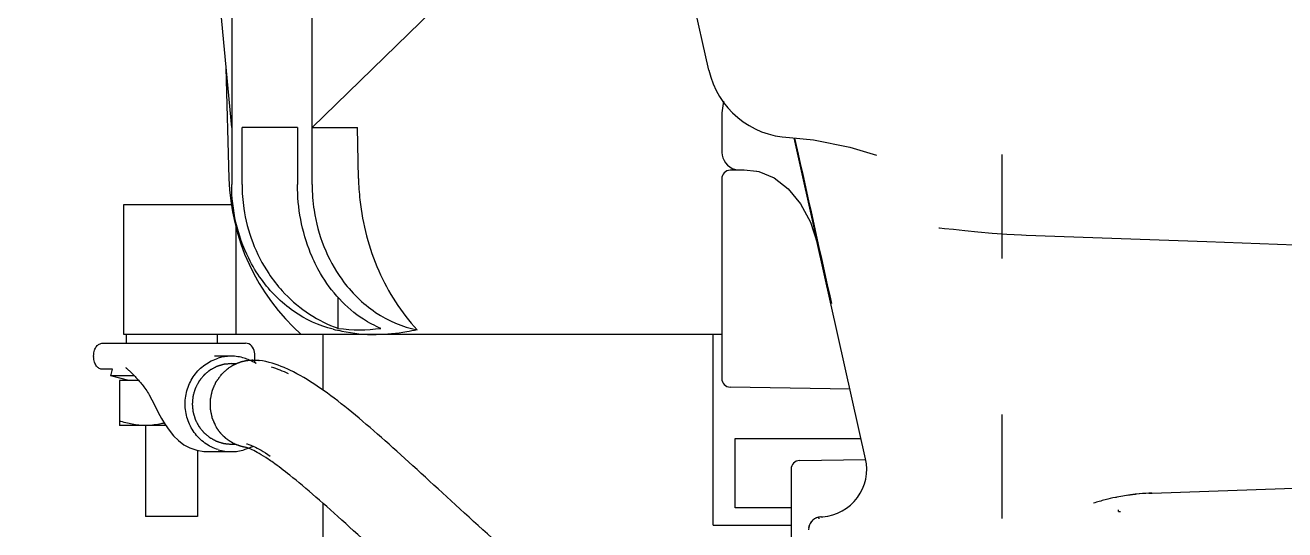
# Model space of a CAD drawing. Header units: metres. Extents: x 27859 to 32645, y 1492 to 8791.
# Drawn here: x 29689.9 to 29835.3, y 5806 to 5864.3 of the extents above; entities that cross this region are included whole.
import ezdxf

# ---------------------------------------------------------------- set-up
doc = ezdxf.new("R2010")
doc.units = ezdxf.units.M
doc.linetypes.add('ACAD_ISO03W100', pattern=[30, 12, -18])
doc.linetypes.add('CENTER', pattern=[2, 1.25, -0.25, 0.25, -0.25])
doc.layers.add('E-EQPT', color=190, linetype='Continuous')
doc.layers.add('E-HAT', color=253, linetype='CENTER', lineweight=15)

# ---------------------------------------------------------------- blocks, each defined once
blk = doc.blocks.new('EDG')
at = {"color": 0, "linetype": 'Continuous'}
for p, q in [((1091.99, 1694.31, 1), (1091.99, 1710.34, 1)), ((1146.01, 1698.24, 1), (1146.01, 1708.77, 1)), ((1100.98, 1700.77, 1), (1091.99, 1700.77, 1)), ((1100.98, 1700.77, 1), (1100.98, 1678.77, 1)), ((1054.22, 1699.2, 1), (1053.98, 1699.2, 1)), ((1054.22, 1699.2, 1), (1054.22, 1699.01, 1)), ((1088.54, 1699.8, 1), (1088.34, 1699.79, 1)), ((1088.54, 1699.8, 1), (1088.55, 1699.8, 1)), ((1088.55, 1699.8, 1), (1088.54, 1699.8, 1)), ((1160.5, 1699.77, 1), (1166.5, 1699.77, 1)), ((1160.5, 1692.13, 1), (1160.5, 1699.77, 1)), ((1166.5, 1689.27, 1), (1166.5, 1699.77, 1)), ((1091.99, 1698.77, 1), (1098.44, 1698.77, 1)), ((1098.44, 1698.77, 1), (1098.44, 1690.77, 1)), ((1050.33, 1697.07, 1), (1002.86, 1695.4, 1)), ((1050.7, 1697.08, 1), (1050.33, 1697.07, 1)), ((1050.36, 1697.07, 1), (1050.73, 1697.08, 1)), ((1050.7, 1697.08, 1), (1050.73, 1697.08, 1)), ((1091.01, 1693.31, 1), (1083.39, 1693.17, 1)), ((1083.39, 1693.1, 1), (1088.99, 1668.17, 1)), ((1159.3, 1692.27, 1), (1156.59, 1692.27, 1)), ((1159.74, 1692.26, 1), (1159.3, 1692.27, 1)), ((1160.58, 1692.11, 1), (1159.74, 1692.26, 1)), ((1161.36, 1691.85, 1), (1160.58, 1692.11, 1)), ((1162.06, 1691.48, 1), (1161.36, 1691.85, 1)), ((1098.44, 1690.77, 1), (1083.92, 1690.77, 1)), ((1162.69, 1691.01, 1), (1162.06, 1691.48, 1)), ((1163.27, 1690.45, 1), (1162.69, 1691.01, 1)), ((1163.77, 1689.82, 1), (1163.27, 1690.45, 1)), ((1164.22, 1689.16, 1), (1163.77, 1689.82, 1)), ((1164.14, 1689.27, 1), (1169.5, 1689.27, 1)), ((1164.63, 1688.46, 1), (1164.22, 1689.16, 1)), ((1169.5, 1684.07, 1), (1169.5, 1689.27, 1)), ((1165.01, 1687.75, 1), (1164.63, 1688.46, 1)), ((1165.38, 1687.04, 1), (1165.01, 1687.75, 1)), ((1165.75, 1686.32, 1), (1165.38, 1687.04, 1)), ((1166.08, 1685.71, 1), (1165.75, 1686.32, 1)), ((1085.19, 1685.08, 1), (1099.01, 1684.84, 1)), ((1146.01, 1678.77, 1), (1146.01, 1685.18, 1)), ((1166.14, 1685.59, 1), (1166.08, 1685.71, 1)), ((1166.08, 1685.71, 1), (1166.08, 1685.71, 1)), ((1166.25, 1685.42, 1), (1166.14, 1685.59, 1)), ((1166.35, 1685.26, 1), (1166.25, 1685.42, 1)), ((1166.46, 1685.1, 1), (1166.35, 1685.26, 1)), ((1166.57, 1684.95, 1), (1166.46, 1685.1, 1)), ((1166.67, 1684.8, 1), (1166.57, 1684.95, 1)), ((1166.77, 1684.67, 1), (1166.67, 1684.8, 1)), ((1166.86, 1684.55, 1), (1166.77, 1684.67, 1)), ((1166.95, 1684.44, 1), (1166.86, 1684.55, 1)), ((1099.99, 1660.81, 1), (1099.99, 1683.84, 1)), ((1167.04, 1684.34, 1), (1166.95, 1684.44, 1)), ((1167.12, 1684.23, 1), (1167.04, 1684.34, 1)), ((1167.21, 1684.14, 1), (1167.12, 1684.23, 1)), ((1167.29, 1684.04, 1), (1167.21, 1684.14, 1)), ((1167.26, 1684.07, 1), (1169.5, 1684.07, 1)), ((1167.37, 1683.95, 1), (1167.29, 1684.04, 1)), ((1167.44, 1683.87, 1), (1167.37, 1683.95, 1)), ((1167.52, 1683.79, 1), (1167.44, 1683.87, 1)), ((1167.59, 1683.71, 1), (1167.52, 1683.79, 1)), ((1167.66, 1683.63, 1), (1167.59, 1683.71, 1)), ((1167.73, 1683.56, 1), (1167.66, 1683.63, 1)), ((1167.8, 1683.48, 1), (1167.73, 1683.56, 1)), ((1167.77, 1683.52, 1), (1170.5, 1683.52, 1)), ((1167.86, 1683.42, 1), (1167.8, 1683.48, 1)), ((1167.93, 1683.35, 1), (1167.86, 1683.42, 1)), ((1167.99, 1683.29, 1), (1167.93, 1683.35, 1)), ((1168.05, 1683.23, 1), (1167.99, 1683.29, 1)), ((1168.11, 1683.17, 1), (1168.05, 1683.23, 1)), ((1168.17, 1683.11, 1), (1168.11, 1683.17, 1)), ((1168.23, 1683.06, 1), (1168.17, 1683.11, 1)), ((1168.42, 1684.07, 1), (1170.5, 1683.52, 1)), ((1170.5, 1683.52, 1), (1170.3, 1682.77, 1)), ((1153.72, 1682.14, 1), (1153.71, 1682.14, 1)), ((1153.87, 1681.79, 1), (1153.86, 1681.64, 1)), ((1153.86, 1681.64, 1), (1153.86, 1681.5, 1)), ((1153.88, 1681.92, 1), (1153.87, 1681.79, 1)), ((1153.88, 1682.05, 1), (1153.88, 1681.92, 1)), ((1168.28, 1683, 1), (1168.23, 1683.06, 1)), ((1168.33, 1682.96, 1), (1168.28, 1683, 1)), ((1168.38, 1682.91, 1), (1168.33, 1682.96, 1)), ((1168.43, 1682.87, 1), (1168.38, 1682.91, 1)), ((1168.48, 1682.83, 1), (1168.43, 1682.87, 1)), ((1168.52, 1682.79, 1), (1168.48, 1682.83, 1)), ((1168.56, 1682.75, 1), (1168.52, 1682.79, 1)), ((1168.6, 1682.72, 1), (1168.56, 1682.75, 1)), ((1168.64, 1682.69, 1), (1168.6, 1682.72, 1)), ((1168.67, 1682.66, 1), (1168.64, 1682.69, 1)), ((1168.7, 1682.64, 1), (1168.67, 1682.66, 1)), ((1168.73, 1682.62, 1), (1168.7, 1682.64, 1)), ((1168.75, 1682.6, 1), (1168.73, 1682.62, 1)), ((1168.77, 1682.59, 1), (1168.75, 1682.6, 1)), ((1168.77, 1682.58, 1), (1168.77, 1682.59, 1)), ((1170.3, 1682.77, 1), (1171.44, 1682.77, 1)), ((1153.86, 1681.5, 1), (1153.86, 1681.35, 1)), ((1153.86, 1681.35, 1), (1153.87, 1681.18, 1)), ((1153.87, 1681.18, 1), (1153.88, 1681.01, 1)), ((1153.88, 1681.01, 1), (1153.91, 1680.82, 1)), ((1153.91, 1680.82, 1), (1153.95, 1680.62, 1)), ((1153.95, 1680.62, 1), (1154.02, 1680.43, 1)), ((1154.02, 1680.43, 1), (1154.12, 1680.24, 1)), ((1154.12, 1680.24, 1), (1154.24, 1680.08, 1)), ((1156.59, 1681.27, 1), (1158.53, 1681.27, 1)), ((1172.47, 1681.22, 1), (1172.47, 1681.32, 1)), ((1099.99, 1678.77, 1), (1169, 1678.77, 1)), ((1154.24, 1680.08, 1), (1154.38, 1679.95, 1)), ((1154.38, 1679.95, 1), (1154.56, 1679.85, 1)), ((1154.56, 1679.85, 1), (1154.76, 1679.79, 1)), ((1154.76, 1679.79, 1), (1154.93, 1679.77, 1)), ((1171.44, 1679.77, 1), (1154.93, 1679.77, 1)), ((1156.05, 1666.15, 1), (1156.05, 1678.77, 1)), ((1158.23, 1678.77, 1), (1158.23, 1679.77, 1)), ((1168.73, 1678.77, 1), (1168.73, 1679.77, 1)), ((1169, 1678.77, 1), (1169, 1663.77, 1)), ((1144.27, 1678.06, 1), (1144.27, 1674.49, 1)), ((1044.01, 1668.05, 1), (1022.27, 1668.84, 1)), ((1064.87, 1667.31, 1), (1044.01, 1668.05, 1)), ((1065.41, 1667.28, 1), (1064.87, 1667.31, 1)), ((1067.11, 1667.2, 1), (1065.41, 1667.28, 1)), ((1068.8, 1667.08, 1), (1067.11, 1667.2, 1)), ((1091.67, 1656.09, 1), (1088.94, 1668.34, 1)), ((1089.75, 1665.82, 1), (1088.95, 1668.3, 1)), ((1070.43, 1666.93, 1), (1068.8, 1667.08, 1)), ((1071.95, 1666.78, 1), (1070.43, 1666.93, 1)), ((1073.26, 1666.63, 1), (1071.95, 1666.78, 1)), ((1074.28, 1666.52, 1), (1073.26, 1666.63, 1)), ((1074.88, 1666.47, 1), (1074.28, 1666.52, 1)), ((1074.92, 1666.46, 1), (1074.88, 1666.47, 1)), ((1074.93, 1666.46, 1), (1074.89, 1666.46, 1)), ((1074.93, 1666.46, 1), (1074.92, 1666.46, 1)), ((1090.89, 1663.7, 1), (1089.75, 1665.82, 1)), ((1092.31, 1661.96, 1), (1090.89, 1663.7, 1)), ((1169, 1663.77, 1), (1156.53, 1663.77, 1)), ((1093.95, 1660.68, 1), (1092.31, 1661.96, 1)), ((1147.26, 1661.47, 1), (1147.26, 1634.37, 1)), ((1148.95, 1654.87, 1), (1148.95, 1661.48, 1)), ((1155.34, 1661.48, 1), (1155.34, 1654.87, 1)), ((1156.54, 1634.37, 1), (1156.54, 1661.47, 1)), ((1095.73, 1659.96, 1), (1093.95, 1660.68, 1)), ((1095.96, 1659.92, 1), (1095.73, 1659.96, 1)), ((1097.41, 1659.78, 1), (1095.97, 1659.92, 1)), ((1141.91, 1660.78, 1), (1142.04, 1654.87, 1)), ((1156.85, 1660.78, 1), (1157.18, 1648.01, 1)), ((1098.02, 1659.77, 1), (1097.41, 1659.78, 1)), ((1098.02, 1659.79, 1), (1099.01, 1659.81, 1)), ((1085.23, 1657.15, 1), (1082.13, 1658.09, 1)), ((1082.13, 1658.09, 1), (1082.14, 1658.08, 1)), ((1089.4, 1656.31, 1), (1085.23, 1657.15, 1)), ((1091.59, 1656.1, 1), (1091.17, 1657.97, 1)), ((1099.99, 1653.2, 1), (1099.99, 1657.78, 1)), ((1092.19, 1656.05, 1), (1089.4, 1656.31, 1)), ((1133.37, 1641.37, 1), (1147.26, 1654.87, 1)), ((1147.26, 1654.87, 1), (1142.04, 1654.87, 1)), ((1148.95, 1654.87, 1), (1155.34, 1654.87, 1)), ((1156.54, 1654.87, 1), (1157.81, 1641.37, 1)), ((1099.78, 1651.83, 1), (1099.99, 1653.2, 1)), ((1101.49, 1648.27, 1), (1104.03, 1636.87, 1))]:
    blk.add_line(p, q, dxfattribs=at)
at = {"color": 0, "linetype": 'ACAD_ISO03W100', "elevation": 1}
blk.add_lwpolyline([(1257.62, 1760), (1067.62, 1760), (1067.62, 1520), (1257.62, 1520)], close=True, dxfattribs=at)
at = {"color": 0, "linetype": 'Continuous'}
for centre, radius, start, end in [((1088.49, 1701.3, 1), 1.5, 271.815, 359.9989), ((1088.49, 1701.3, 1), 1.5, 272.1917, 351.0783), ((1088.76, 1694.3, 1), 5.5, 94.2685, 192.6493), ((1088.76, 1694.43, 1), 5.38, 92.1948, 94.3201), ((1049.25, 1723.61, 1), 26.58, 281.4936, 284.1815), ((1049.31, 1723.33, 1), 26.29, 284.2038, 287.232), ((1049.43, 1722.82, 1), 25.77, 272.8395, 276.1134), ((1049.46, 1722.77, 1), 25.72, 272.8306, 276.0561), ((1049.47, 1722.66, 1), 25.61, 276.0584, 277.0663), ((1049.41, 1722.98, 1), 25.93, 276.1105, 276.6085), ((1049.42, 1722.93, 1), 25.88, 276.6083, 277.1064), ((1049.5, 1722.29, 1), 25.23, 277.0914, 281.1643), ((1049.48, 1722.59, 1), 25.54, 277.0661, 278.4117), ((1049.07, 1724.46, 1), 27.44, 281.1734, 281.5062), ((1090.99, 1694.31, 1), 1, 271, 0), ((1156.61, 1687.02, 1), 5.26, 112.2573, 118.5665), ((1156.6, 1687.05, 1), 5.22, 106.8594, 112.2526), ((1156.59, 1687.08, 1), 5.2, 98.4477, 106.8527), ((1156.59, 1687.1, 1), 5.18, 90.6985, 98.4344), ((1156.59, 1687.11, 1), 5.16, 90, 90.6933), ((1156.59, 1687.1, 1), 5.18, 81.5663, 89.9929), ((1156.58, 1687.08, 1), 5.2, 73.1473, 81.5523), ((1156.59, 1675.15, 1), 16.28, 89.9988, 91.5728), ((1098.99, 1683.84, 1), 1, 0.0044, 89.0001), ((1156.63, 1686.55, 1), 5.29, 236.6664, 246.2333), ((1156.6, 1686.5, 1), 5.23, 246.2508, 253.1376), ((1156.59, 1686.47, 1), 5.2, 253.1473, 261.5523), ((1156.59, 1686.45, 1), 5.18, 261.5663, 269.9929), ((1156.59, 1686.43, 1), 5.16, 270, 270.6933), ((1156.58, 1686.48, 1), 5.21, 270.7432, 286.8243), ((1139.86, 1659.14, 1), 19.64, 78.3593, 90.0071), ((1131.86, 1660.13, 1), 25, 1.5, 48.2422), ((1141.8, 1659.14, 1), 19.08, 82.5503, 97.4497), ((1137.33, 1646.96, 1), 32.08, 76.4758, 78.3208), ((1139.21, 1663.85, 1), 15.08, 68.6439, 70.389), ((-6514.77, -26.68, 1), 7790.27, 12.488902, 12.61866), ((1113.19, 1660.13, 1), 28.73, 1.306, 6.2171), ((1098.99, 1660.81, 1), 1, 271, 359.9992), ((1097.99, 1657.79, 1), 1.99, 83.9639, 89.095), ((1097.99, 1657.75, 1), 2.02, 75.3045, 83.9641), ((1091.74, 1646.06, 1), 10, 12.8136, 87.4221)]:
    blk.add_arc(centre, radius, start, end, dxfattribs=at)
for points, knots in [([(1087.17, 1738.42, 1), (1090.92, 1737.38, 1), (1098.91, 1734.4, 1), (1110.33, 1728.02, 1), (1121.32, 1720.09, 1), (1131.18, 1711.77, 1), (1139.81, 1703.86, 1), (1145.87, 1698.29, 1), (1149.66, 1695.11, 1), (1151.17, 1693.96, 1), (1151.77, 1693.54, 1)], [0, 0, 0, 0, 0.124224, 0.273292, 0.42236, 0.571429, 0.720497, 0.869565, 0.944099, 1, 1, 1, 1]), ([(1103.61, 1719.94, 1), (1103.97, 1719.72, 1), (1107.86, 1717.27, 1), (1115.03, 1712.11, 1), (1124.43, 1704.18, 1), (1132.89, 1696.43, 1), (1139.07, 1690.75, 1), (1143.53, 1686.99, 1), (1146.68, 1684.63, 1), (1148.95, 1683.28, 1), (1150.26, 1682.68, 1), (1150.49, 1682.59, 1)], [0, 0, 0, 0, 0.018078, 0.193421, 0.368765, 0.544108, 0.719451, 0.807123, 0.894794, 0.982466, 1, 1, 1, 1]), ([(1088.85, 1699.93, 1), (1088.83, 1699.93, 1), (1088.79, 1699.95, 1), (1088.75, 1699.96, 1), (1088.73, 1699.97, 1)], [0, 0, 0, 0, 0.479926, 1, 1, 1, 1]), ([(1151.77, 1693.54, 1), (1151.97, 1693.4, 1), (1152.92, 1692.73, 1), (1154.35, 1691.91, 1), (1154.9, 1691.79, 1), (1154.88, 1691.79, 1)], [0, 0, 0, 0, 0.111111, 0.555556, 1, 1, 1, 1]), ([(1158.09, 1692.05, 1), (1158.64, 1691.89, 1), (1159.69, 1691.37, 1), (1160.93, 1690.12, 1), (1161.73, 1688.54, 1), (1161.92, 1687.36, 1), (1161.92, 1686.77, 1)], [0, 0, 0, 0, 0.246723, 0.495763, 0.747154, 1, 1, 1, 1]), ([(1154.88, 1691.79, 1), (1154.91, 1691.79, 1), (1154.97, 1691.78, 1), (1155.04, 1691.77, 1), (1155.09, 1691.76, 1), (1155.12, 1691.75, 1), (1155.17, 1691.74, 1), (1155.23, 1691.73, 1), (1155.3, 1691.71, 1), (1155.34, 1691.7, 1), (1155.37, 1691.69, 1), (1155.42, 1691.68, 1), (1155.48, 1691.66, 1), (1155.53, 1691.65, 1), (1155.56, 1691.64, 1), (1155.58, 1691.63, 1), (1155.6, 1691.63, 1), (1155.63, 1691.62, 1), (1155.68, 1691.6, 1), (1155.74, 1691.58, 1), (1155.78, 1691.56, 1), (1155.81, 1691.55, 1), (1155.85, 1691.54, 1), (1155.9, 1691.52, 1), (1155.96, 1691.5, 1), (1155.99, 1691.48, 1), (1156.02, 1691.47, 1), (1156.03, 1691.47, 1), (1156.05, 1691.46, 1), (1156.07, 1691.45, 1), (1156.11, 1691.43, 1), (1156.18, 1691.4, 1), (1156.23, 1691.37, 1), (1156.26, 1691.36, 1)], [0, 0, 0, 0, 0.0625, 0.125, 0.15625, 0.171875, 0.1875, 0.25, 0.3125, 0.328125, 0.34375, 0.375, 0.4375, 0.46875, 0.484375, 0.5, 0.515625, 0.53125, 0.5625, 0.625, 0.65625, 0.671875, 0.6875, 0.75, 0.78125, 0.8125, 0.828125, 0.835938, 0.84375, 0.859375, 0.875, 0.9375, 1, 1, 1, 1]), ([(1156.26, 1691.36, 1), (1156.31, 1691.34, 1), (1156.37, 1691.3, 1), (1156.45, 1691.26, 1), (1156.5, 1691.23, 1), (1156.54, 1691.21, 1), (1156.57, 1691.19, 1), (1156.59, 1691.18, 1), (1156.61, 1691.17, 1), (1156.64, 1691.15, 1), (1156.69, 1691.12, 1), (1156.75, 1691.08, 1), (1156.81, 1691.04, 1), (1156.86, 1691.01, 1), (1156.9, 1690.98, 1), (1156.92, 1690.97, 1), (1156.94, 1690.96, 1), (1156.96, 1690.94, 1), (1157, 1690.91, 1), (1157.04, 1690.87, 1), (1157.1, 1690.83, 1), (1157.15, 1690.79, 1), (1157.18, 1690.77, 1), (1157.2, 1690.76, 1), (1157.21, 1690.75, 1), (1157.23, 1690.73, 1), (1157.24, 1690.72, 1), (1157.28, 1690.69, 1), (1157.32, 1690.64, 1), (1157.38, 1690.59, 1), (1157.42, 1690.55, 1), (1157.46, 1690.52, 1), (1157.48, 1690.5, 1), (1157.5, 1690.48, 1), (1157.52, 1690.47, 1), (1157.55, 1690.44, 1), (1157.59, 1690.39, 1), (1157.64, 1690.34, 1), (1157.69, 1690.29, 1), (1157.73, 1690.24, 1), (1157.76, 1690.21, 1), (1157.77, 1690.2, 1), (1157.79, 1690.18, 1), (1157.81, 1690.15, 1), (1157.84, 1690.12, 1), (1157.88, 1690.07, 1), (1157.94, 1689.99, 1), (1157.99, 1689.93, 1), (1158.02, 1689.89, 1)], [0, 0, 0, 0, 0.0625, 0.09375, 0.125, 0.140625, 0.15625, 0.164062, 0.171875, 0.1875, 0.21875, 0.25, 0.28125, 0.3125, 0.328125, 0.335938, 0.34375, 0.359375, 0.375, 0.40625, 0.4375, 0.46875, 0.484375, 0.492188, 0.5, 0.507812, 0.515625, 0.53125, 0.5625, 0.59375, 0.625, 0.640625, 0.65625, 0.664062, 0.671875, 0.6875, 0.71875, 0.75, 0.78125, 0.8125, 0.828125, 0.835938, 0.84375, 0.859375, 0.875, 0.90625, 0.9375, 1, 1, 1, 1]), ([(1156.59, 1682.12, 1), (1156.66, 1682.13, 1), (1156.77, 1682.14, 1), (1156.91, 1682.16, 1), (1157.02, 1682.17, 1), (1157.13, 1682.18, 1), (1157.22, 1682.19, 1), (1157.3, 1682.2, 1), (1157.34, 1682.2, 1), (1157.38, 1682.2, 1), (1157.41, 1682.21, 1), (1157.43, 1682.21, 1), (1157.45, 1682.21, 1), (1157.45, 1682.21, 1), (1157.46, 1682.21, 1), (1157.47, 1682.22, 1), (1157.48, 1682.22, 1), (1157.49, 1682.22, 1), (1157.51, 1682.23, 1), (1157.54, 1682.24, 1), (1157.58, 1682.25, 1), (1157.62, 1682.26, 1), (1157.69, 1682.28, 1), (1157.78, 1682.31, 1), (1157.88, 1682.34, 1), (1157.99, 1682.38, 1), (1158.08, 1682.4, 1), (1158.15, 1682.43, 1), (1158.19, 1682.44, 1), (1158.22, 1682.45, 1), (1158.25, 1682.46, 1), (1158.27, 1682.47, 1), (1158.29, 1682.47, 1), (1158.3, 1682.47, 1), (1158.3, 1682.48, 1), (1158.31, 1682.48, 1), (1158.32, 1682.48, 1), (1158.33, 1682.49, 1), (1158.35, 1682.5, 1), (1158.38, 1682.52, 1), (1158.41, 1682.53, 1), (1158.45, 1682.56, 1), (1158.51, 1682.59, 1), (1158.6, 1682.64, 1), (1158.69, 1682.69, 1), (1158.79, 1682.74, 1), (1158.87, 1682.79, 1), (1158.93, 1682.82, 1), (1158.98, 1682.84, 1), (1159.01, 1682.86, 1), (1159.03, 1682.87, 1), (1159.05, 1682.89, 1), (1159.07, 1682.89, 1), (1159.07, 1682.9, 1), (1159.08, 1682.9, 1), (1159.09, 1682.91, 1), (1159.09, 1682.91, 1), (1159.11, 1682.92, 1), (1159.12, 1682.94, 1), (1159.15, 1682.96, 1), (1159.17, 1682.98, 1), (1159.21, 1683.01, 1), (1159.27, 1683.06, 1), (1159.34, 1683.12, 1), (1159.43, 1683.19, 1), (1159.51, 1683.27, 1), (1159.59, 1683.33, 1), (1159.64, 1683.38, 1), (1159.68, 1683.41, 1), (1159.71, 1683.43, 1), (1159.73, 1683.45, 1), (1159.75, 1683.47, 1), (1159.76, 1683.48, 1), (1159.77, 1683.48, 1), (1159.77, 1683.49, 1), (1159.78, 1683.49, 1), (1159.78, 1683.5, 1), (1159.79, 1683.51, 1), (1159.81, 1683.53, 1), (1159.83, 1683.55, 1), (1159.85, 1683.58, 1), (1159.88, 1683.62, 1), (1159.92, 1683.68, 1), (1159.98, 1683.75, 1), (1160.05, 1683.84, 1), (1160.12, 1683.92, 1), (1160.18, 1684, 1), (1160.23, 1684.06, 1), (1160.26, 1684.09, 1), (1160.28, 1684.12, 1), (1160.3, 1684.14, 1), (1160.31, 1684.16, 1), (1160.32, 1684.17, 1), (1160.33, 1684.18, 1), (1160.33, 1684.19, 1), (1160.33, 1684.19, 1), (1160.34, 1684.2, 1), (1160.35, 1684.22, 1), (1160.36, 1684.24, 1), (1160.37, 1684.26, 1), (1160.39, 1684.3, 1), (1160.41, 1684.34, 1), (1160.44, 1684.4, 1), (1160.49, 1684.49, 1), (1160.54, 1684.59, 1), (1160.59, 1684.69, 1), (1160.63, 1684.77, 1), (1160.67, 1684.84, 1), (1160.69, 1684.88, 1), (1160.71, 1684.91, 1), (1160.72, 1684.94, 1), (1160.73, 1684.96, 1), (1160.74, 1684.97, 1), (1160.74, 1684.98, 1), (1160.75, 1684.99, 1), (1160.75, 1684.99, 1), (1160.75, 1685, 1), (1160.76, 1685.02, 1), (1160.76, 1685.04, 1), (1160.77, 1685.07, 1), (1160.78, 1685.11, 1), (1160.8, 1685.15, 1), (1160.82, 1685.22, 1), (1160.84, 1685.31, 1), (1160.88, 1685.42, 1), (1160.91, 1685.53, 1), (1160.93, 1685.62, 1), (1160.96, 1685.69, 1), (1160.97, 1685.74, 1), (1160.98, 1685.77, 1), (1160.99, 1685.8, 1), (1160.99, 1685.82, 1), (1161, 1685.84, 1), (1161, 1685.85, 1), (1161, 1685.86, 1), (1161, 1685.86, 1), (1161.01, 1685.87, 1), (1161.01, 1685.89, 1), (1161.01, 1685.91, 1), (1161.01, 1685.94, 1), (1161.02, 1685.98, 1), (1161.02, 1686.03, 1), (1161.03, 1686.1, 1), (1161.04, 1686.2, 1), (1161.05, 1686.32, 1), (1161.06, 1686.43, 1), (1161.07, 1686.53, 1), (1161.08, 1686.6, 1), (1161.08, 1686.65, 1), (1161.08, 1686.69, 1), (1161.09, 1686.72, 1), (1161.09, 1686.74, 1), (1161.09, 1686.76, 1), (1161.09, 1686.77, 1), (1161.09, 1686.77, 1), (1161.09, 1686.78, 1), (1161.09, 1686.79, 1), (1161.09, 1686.81, 1), (1161.09, 1686.83, 1), (1161.09, 1686.86, 1), (1161.08, 1686.9, 1), (1161.08, 1686.94, 1), (1161.07, 1687.02, 1), (1161.06, 1687.11, 1), (1161.05, 1687.23, 1), (1161.04, 1687.34, 1), (1161.03, 1687.43, 1), (1161.02, 1687.51, 1), (1161.02, 1687.56, 1), (1161.02, 1687.59, 1), (1161.01, 1687.62, 1), (1161.01, 1687.64, 1), (1161.01, 1687.66, 1), (1161.01, 1687.67, 1), (1161.01, 1687.68, 1), (1161.01, 1687.68, 1), (1161, 1687.69, 1), (1161, 1687.71, 1), (1160.99, 1687.73, 1), (1160.98, 1687.76, 1), (1160.97, 1687.8, 1), (1160.96, 1687.84, 1), (1160.94, 1687.91, 1), (1160.91, 1688, 1), (1160.88, 1688.11, 1), (1160.85, 1688.22, 1), (1160.82, 1688.31, 1), (1160.8, 1688.38, 1), (1160.79, 1688.43, 1), (1160.78, 1688.47, 1), (1160.77, 1688.49, 1), (1160.76, 1688.51, 1), (1160.76, 1688.53, 1), (1160.76, 1688.54, 1), (1160.75, 1688.55, 1), (1160.75, 1688.55, 1), (1160.75, 1688.56, 1), (1160.74, 1688.58, 1), (1160.73, 1688.6, 1), (1160.71, 1688.62, 1), (1160.7, 1688.66, 1), (1160.68, 1688.7, 1), (1160.64, 1688.76, 1), (1160.6, 1688.85, 1), (1160.55, 1688.95, 1), (1160.5, 1689.05, 1), (1160.45, 1689.13, 1), (1160.42, 1689.2, 1), (1160.4, 1689.24, 1), (1160.38, 1689.27, 1), (1160.37, 1689.3, 1), (1160.36, 1689.32, 1), (1160.35, 1689.33, 1), (1160.34, 1689.34, 1), (1160.34, 1689.35, 1), (1160.34, 1689.35, 1), (1160.33, 1689.36, 1), (1160.32, 1689.37, 1), (1160.3, 1689.39, 1), (1160.29, 1689.41, 1), (1160.26, 1689.44, 1), (1160.23, 1689.48, 1), (1160.19, 1689.54, 1), (1160.13, 1689.62, 1), (1160.06, 1689.71, 1), (1159.99, 1689.79, 1), (1159.93, 1689.87, 1), (1159.88, 1689.93, 1), (1159.85, 1689.97, 1), (1159.83, 1690, 1), (1159.81, 1690.02, 1), (1159.79, 1690.04, 1), (1159.78, 1690.05, 1), (1159.78, 1690.06, 1), (1159.77, 1690.06, 1), (1159.77, 1690.07, 1), (1159.76, 1690.07, 1), (1159.75, 1690.08, 1), (1159.73, 1690.1, 1), (1159.71, 1690.12, 1), (1159.68, 1690.14, 1), (1159.65, 1690.17, 1), (1159.59, 1690.22, 1), (1159.52, 1690.28, 1), (1159.43, 1690.35, 1), (1159.35, 1690.42, 1), (1159.28, 1690.48, 1), (1159.22, 1690.53, 1), (1159.19, 1690.56, 1), (1159.16, 1690.58, 1), (1159.14, 1690.6, 1), (1159.12, 1690.62, 1), (1159.11, 1690.63, 1), (1159.1, 1690.63, 1), (1159.09, 1690.64, 1), (1159.09, 1690.64, 1), (1159.08, 1690.65, 1), (1159.07, 1690.65, 1), (1159.05, 1690.67, 1), (1159.02, 1690.68, 1), (1158.99, 1690.7, 1), (1158.95, 1690.72, 1), (1158.88, 1690.75, 1), (1158.8, 1690.8, 1), (1158.71, 1690.85, 1), (1158.61, 1690.91, 1), (1158.53, 1690.95, 1), (1158.46, 1690.99, 1), (1158.42, 1691.01, 1), (1158.39, 1691.03, 1), (1158.37, 1691.04, 1), (1158.35, 1691.05, 1), (1158.33, 1691.06, 1), (1158.32, 1691.06, 1), (1158.32, 1691.07, 1), (1158.31, 1691.07, 1), (1158.3, 1691.07, 1), (1158.29, 1691.08, 1), (1158.27, 1691.08, 1), (1158.24, 1691.09, 1), (1158.2, 1691.1, 1), (1158.16, 1691.12, 1), (1158.09, 1691.14, 1), (1158, 1691.17, 1), (1157.9, 1691.2, 1), (1157.79, 1691.23, 1), (1157.71, 1691.26, 1), (1157.63, 1691.28, 1), (1157.59, 1691.3, 1), (1157.56, 1691.31, 1), (1157.53, 1691.32, 1), (1157.51, 1691.32, 1), (1157.49, 1691.33, 1), (1157.48, 1691.33, 1), (1157.48, 1691.33, 1), (1157.47, 1691.33, 1), (1157.46, 1691.33, 1), (1157.44, 1691.34, 1), (1157.42, 1691.34, 1), (1157.39, 1691.34, 1), (1157.36, 1691.35, 1), (1157.31, 1691.35, 1), (1157.24, 1691.36, 1), (1157.14, 1691.37, 1), (1157.03, 1691.38, 1), (1156.92, 1691.39, 1), (1156.77, 1691.41, 1), (1156.66, 1691.42, 1), (1156.59, 1691.42, 1)], [0, 0, 0, 0, 0.015625, 0.023438, 0.03125, 0.039062, 0.046875, 0.050781, 0.054688, 0.056641, 0.058594, 0.060547, 0.061523, 0.062012, 0.0625, 0.062988, 0.063477, 0.064453, 0.066406, 0.068359, 0.070312, 0.074219, 0.078125, 0.085938, 0.09375, 0.101562, 0.109375, 0.113281, 0.117188, 0.119141, 0.121094, 0.123047, 0.124023, 0.124512, 0.125, 0.125488, 0.125977, 0.126953, 0.128906, 0.130859, 0.132812, 0.136719, 0.140625, 0.148438, 0.15625, 0.164062, 0.171875, 0.175781, 0.179688, 0.181641, 0.183594, 0.185547, 0.186523, 0.187012, 0.1875, 0.187988, 0.188477, 0.189453, 0.191406, 0.193359, 0.195312, 0.199219, 0.203125, 0.210938, 0.21875, 0.226562, 0.234375, 0.238281, 0.242188, 0.244141, 0.246094, 0.248047, 0.249023, 0.249512, 0.25, 0.250488, 0.250977, 0.251953, 0.253906, 0.255859, 0.257812, 0.261719, 0.265625, 0.273438, 0.28125, 0.289062, 0.296875, 0.300781, 0.304688, 0.306641, 0.308594, 0.310547, 0.311523, 0.312012, 0.3125, 0.312988, 0.313477, 0.314453, 0.316406, 0.318359, 0.320312, 0.324219, 0.328125, 0.335938, 0.34375, 0.351562, 0.359375, 0.363281, 0.367188, 0.369141, 0.371094, 0.373047, 0.374023, 0.374512, 0.375, 0.375488, 0.375977, 0.376953, 0.378906, 0.380859, 0.382812, 0.386719, 0.390625, 0.398438, 0.40625, 0.414062, 0.421875, 0.425781, 0.429688, 0.431641, 0.433594, 0.435547, 0.436523, 0.437012, 0.4375, 0.437988, 0.438477, 0.439453, 0.441406, 0.443359, 0.445312, 0.449219, 0.453125, 0.460938, 0.46875, 0.476562, 0.484375, 0.488281, 0.492188, 0.494141, 0.496094, 0.498047, 0.499023, 0.499512, 0.5, 0.500488, 0.500977, 0.501953, 0.503906, 0.505859, 0.507812, 0.511719, 0.515625, 0.523438, 0.53125, 0.539062, 0.546875, 0.550781, 0.554688, 0.556641, 0.558594, 0.560547, 0.561523, 0.562012, 0.5625, 0.562988, 0.563477, 0.564453, 0.566406, 0.568359, 0.570312, 0.574219, 0.578125, 0.585938, 0.59375, 0.601562, 0.609375, 0.613281, 0.617188, 0.619141, 0.621094, 0.623047, 0.624023, 0.624512, 0.625, 0.625488, 0.625977, 0.626953, 0.628906, 0.630859, 0.632812, 0.636719, 0.640625, 0.648438, 0.65625, 0.664062, 0.671875, 0.675781, 0.679688, 0.681641, 0.683594, 0.685547, 0.686523, 0.687012, 0.6875, 0.687988, 0.688477, 0.689453, 0.691406, 0.693359, 0.695312, 0.699219, 0.703125, 0.710938, 0.71875, 0.726562, 0.734375, 0.738281, 0.742188, 0.744141, 0.746094, 0.748047, 0.749023, 0.749512, 0.75, 0.750488, 0.750977, 0.751953, 0.753906, 0.755859, 0.757812, 0.761719, 0.765625, 0.773438, 0.78125, 0.789062, 0.796875, 0.800781, 0.804688, 0.806641, 0.808594, 0.810547, 0.811523, 0.812012, 0.8125, 0.812988, 0.813477, 0.814453, 0.816406, 0.818359, 0.820312, 0.824219, 0.828125, 0.835938, 0.84375, 0.851562, 0.859375, 0.863281, 0.867188, 0.869141, 0.871094, 0.873047, 0.874023, 0.874512, 0.875, 0.875488, 0.875977, 0.876953, 0.878906, 0.880859, 0.882812, 0.886719, 0.890625, 0.898438, 0.90625, 0.914062, 0.921875, 0.925781, 0.929688, 0.931641, 0.933594, 0.935547, 0.936523, 0.937012, 0.9375, 0.937988, 0.938477, 0.939453, 0.941406, 0.943359, 0.945312, 0.949219, 0.953125, 0.960938, 0.96875, 0.976562, 0.984375, 1, 1, 1, 1]), ([(1158.36, 1689.36, 1), (1158.39, 1689.29, 1), (1158.45, 1689.15, 1), (1158.53, 1688.97, 1), (1158.59, 1688.83, 1), (1158.64, 1688.73, 1), (1158.67, 1688.64, 1), (1158.7, 1688.57, 1), (1158.73, 1688.52, 1), (1158.75, 1688.47, 1), (1158.76, 1688.44, 1), (1158.77, 1688.42, 1), (1158.77, 1688.41, 1), (1158.78, 1688.4, 1), (1158.78, 1688.38, 1), (1158.78, 1688.37, 1), (1158.79, 1688.34, 1), (1158.8, 1688.28, 1), (1158.82, 1688.18, 1), (1158.85, 1688.07, 1), (1158.87, 1687.95, 1), (1158.89, 1687.84, 1), (1158.92, 1687.72, 1), (1158.94, 1687.63, 1), (1158.95, 1687.55, 1), (1158.96, 1687.49, 1), (1158.97, 1687.44, 1), (1158.98, 1687.41, 1), (1158.99, 1687.38, 1), (1158.99, 1687.36, 1), (1158.99, 1687.34, 1), (1158.99, 1687.32, 1), (1158.99, 1687.29, 1), (1158.99, 1687.25, 1), (1158.99, 1687.2, 1), (1158.99, 1687.12, 1), (1158.99, 1687.02, 1), (1158.99, 1686.87, 1), (1158.99, 1686.71, 1), (1158.99, 1686.57, 1), (1158.99, 1686.49, 1), (1158.99, 1686.44, 1), (1158.99, 1686.38, 1), (1158.99, 1686.33, 1), (1158.99, 1686.29, 1), (1158.99, 1686.28, 1), (1158.99, 1686.27, 1), (1158.99, 1686.26, 1), (1158.98, 1686.24, 1), (1158.98, 1686.22, 1), (1158.97, 1686.2, 1), (1158.97, 1686.17, 1), (1158.96, 1686.13, 1), (1158.95, 1686.07, 1), (1158.92, 1685.97, 1), (1158.9, 1685.85, 1), (1158.88, 1685.74, 1), (1158.85, 1685.62, 1), (1158.83, 1685.51, 1), (1158.81, 1685.41, 1), (1158.79, 1685.34, 1), (1158.78, 1685.31, 1), (1158.78, 1685.28, 1), (1158.77, 1685.25, 1), (1158.77, 1685.23, 1), (1158.77, 1685.22, 1), (1158.76, 1685.21, 1), (1158.76, 1685.2, 1), (1158.75, 1685.19, 1), (1158.74, 1685.16, 1), (1158.72, 1685.11, 1), (1158.7, 1685.06, 1), (1158.67, 1685, 1), (1158.64, 1684.93, 1), (1158.58, 1684.81, 1), (1158.52, 1684.66, 1), (1158.46, 1684.52, 1), (1158.42, 1684.43, 1), (1158.39, 1684.36, 1), (1158.37, 1684.31, 1), (1158.35, 1684.28, 1), (1158.34, 1684.25, 1), (1158.33, 1684.23, 1), (1158.32, 1684.21, 1), (1158.31, 1684.2, 1), (1158.29, 1684.18, 1), (1158.27, 1684.15, 1), (1158.24, 1684.11, 1), (1158.21, 1684.06, 1), (1158.16, 1684, 1), (1158.11, 1683.92, 1), (1158.04, 1683.83, 1), (1157.97, 1683.73, 1), (1157.91, 1683.64, 1), (1157.84, 1683.54, 1), (1157.78, 1683.47, 1), (1157.75, 1683.42, 1), (1157.73, 1683.39, 1), (1157.72, 1683.38, 1), (1157.72, 1683.37, 1), (1157.71, 1683.36, 1), (1157.7, 1683.35, 1), (1157.68, 1683.34, 1), (1157.65, 1683.31, 1), (1157.62, 1683.28, 1), (1157.57, 1683.24, 1), (1157.52, 1683.19, 1), (1157.44, 1683.12, 1), (1157.36, 1683.04, 1), (1157.24, 1682.94, 1), (1157.1, 1682.8, 1), (1156.98, 1682.7, 1), (1156.92, 1682.65, 1)], [0, 0, 0, 0, 0.03125, 0.0625, 0.078125, 0.09375, 0.109375, 0.117188, 0.125, 0.132812, 0.136719, 0.140625, 0.141602, 0.142578, 0.144531, 0.146484, 0.148438, 0.15625, 0.171875, 0.1875, 0.203125, 0.21875, 0.234375, 0.25, 0.257812, 0.265625, 0.273438, 0.277344, 0.28125, 0.283203, 0.285156, 0.289062, 0.292969, 0.296875, 0.304688, 0.3125, 0.328125, 0.34375, 0.375, 0.390625, 0.398438, 0.40625, 0.414062, 0.421875, 0.425781, 0.427734, 0.428711, 0.429688, 0.431641, 0.433594, 0.4375, 0.441406, 0.445312, 0.453125, 0.46875, 0.484375, 0.5, 0.515625, 0.53125, 0.546875, 0.554688, 0.558594, 0.5625, 0.566406, 0.568359, 0.570312, 0.571289, 0.572266, 0.574219, 0.578125, 0.585938, 0.59375, 0.601562, 0.609375, 0.625, 0.65625, 0.671875, 0.6875, 0.695312, 0.703125, 0.707031, 0.710938, 0.714844, 0.716797, 0.71875, 0.722656, 0.726562, 0.734375, 0.742188, 0.75, 0.765625, 0.78125, 0.796875, 0.8125, 0.828125, 0.84375, 0.851562, 0.853516, 0.855469, 0.857422, 0.858398, 0.859375, 0.863281, 0.867188, 0.875, 0.882812, 0.890625, 0.90625, 0.921875, 0.9375, 0.96875, 1, 1, 1, 1]), ([(1158.02, 1689.89, 1), (1158.03, 1689.87, 1), (1158.06, 1689.83, 1), (1158.11, 1689.77, 1), (1158.14, 1689.71, 1), (1158.17, 1689.67, 1), (1158.2, 1689.64, 1), (1158.22, 1689.6, 1), (1158.24, 1689.57, 1), (1158.26, 1689.54, 1), (1158.28, 1689.5, 1), (1158.29, 1689.48, 1), (1158.31, 1689.45, 1), (1158.32, 1689.43, 1), (1158.34, 1689.4, 1), (1158.35, 1689.37, 1), (1158.36, 1689.36, 1)], [0, 0, 0, 0, 0.125, 0.25, 0.375, 0.4375, 0.5, 0.5625, 0.625, 0.6875, 0.75, 0.8125, 0.84375, 0.875, 0.9375, 1, 1, 1, 1]), ([(1164.33, 1688.98, 1), (1164.5, 1689.03, 1), (1165.22, 1689.19, 1), (1165.95, 1689.27, 1), (1166.5, 1689.27, 1)], [0, 0, 0, 0, 0.251139, 1, 1, 1, 1]), ([(1166.5, 1689.27, 1), (1167, 1689.27, 1), (1168.02, 1689.17, 1), (1169.01, 1688.9, 1), (1169.5, 1688.74, 1)], [0, 0, 0, 0, 0.498127, 1, 1, 1, 1]), ([(1161.92, 1686.77, 1), (1161.92, 1686.19, 1), (1161.73, 1685.01, 1), (1160.93, 1683.43, 1), (1159.69, 1682.18, 1), (1158.64, 1681.66, 1), (1158.09, 1681.5, 1)], [0, 0, 0, 0, 0.252846, 0.504237, 0.753277, 1, 1, 1, 1]), ([(1153.57, 1681.73, 1), (1153.54, 1681.73, 1), (1153.5, 1681.74, 1), (1153.45, 1681.74, 1), (1153.42, 1681.75, 1), (1153.39, 1681.75, 1), (1153.38, 1681.75, 1), (1153.37, 1681.75, 1)], [0, 0, 0, 0, 0.5, 0.625, 0.75, 0.875, 1, 1, 1, 1]), ([(1156.92, 1682.65, 1), (1156.86, 1682.61, 1), (1156.77, 1682.55, 1), (1156.64, 1682.47, 1), (1156.57, 1682.42, 1), (1156.51, 1682.38, 1), (1156.47, 1682.35, 1), (1156.44, 1682.33, 1), (1156.42, 1682.32, 1), (1156.41, 1682.32, 1), (1156.39, 1682.31, 1), (1156.35, 1682.29, 1), (1156.31, 1682.27, 1), (1156.25, 1682.24, 1), (1156.16, 1682.2, 1), (1156.08, 1682.16, 1), (1156.02, 1682.13, 1), (1155.97, 1682.11, 1), (1155.94, 1682.09, 1), (1155.92, 1682.08, 1), (1155.91, 1682.07, 1), (1155.89, 1682.06, 1), (1155.86, 1682.05, 1), (1155.81, 1682.04, 1), (1155.76, 1682.02, 1), (1155.71, 1682, 1), (1155.63, 1681.98, 1), (1155.56, 1681.95, 1), (1155.49, 1681.93, 1), (1155.44, 1681.91, 1), (1155.39, 1681.89, 1), (1155.36, 1681.88, 1), (1155.35, 1681.88, 1), (1155.33, 1681.87, 1), (1155.32, 1681.87, 1), (1155.3, 1681.87, 1), (1155.27, 1681.86, 1), (1155.22, 1681.85, 1), (1155.17, 1681.84, 1), (1155.1, 1681.82, 1), (1155.03, 1681.81, 1), (1154.96, 1681.79, 1), (1154.9, 1681.78, 1), (1154.85, 1681.77, 1), (1154.81, 1681.76, 1), (1154.78, 1681.76, 1), (1154.76, 1681.75, 1), (1154.74, 1681.75, 1), (1154.72, 1681.75, 1), (1154.68, 1681.75, 1), (1154.63, 1681.74, 1), (1154.56, 1681.74, 1), (1154.46, 1681.73, 1), (1154.37, 1681.72, 1), (1154.3, 1681.71, 1), (1154.25, 1681.71, 1), (1154.21, 1681.71, 1), (1154.19, 1681.71, 1), (1154.17, 1681.7, 1), (1154.15, 1681.7, 1), (1154.12, 1681.71, 1), (1154.07, 1681.71, 1), (1154, 1681.71, 1), (1153.91, 1681.71, 1), (1153.76, 1681.72, 1), (1153.65, 1681.73, 1), (1153.57, 1681.73, 1)], [0, 0, 0, 0, 0.0625, 0.09375, 0.125, 0.140625, 0.15625, 0.164062, 0.167969, 0.171875, 0.179688, 0.1875, 0.203125, 0.21875, 0.25, 0.28125, 0.296875, 0.3125, 0.320312, 0.328125, 0.332031, 0.335938, 0.34375, 0.359375, 0.375, 0.390625, 0.40625, 0.4375, 0.453125, 0.46875, 0.484375, 0.492188, 0.496094, 0.5, 0.503906, 0.507812, 0.515625, 0.53125, 0.546875, 0.5625, 0.59375, 0.609375, 0.625, 0.640625, 0.65625, 0.664062, 0.667969, 0.671875, 0.679688, 0.6875, 0.703125, 0.71875, 0.75, 0.78125, 0.796875, 0.8125, 0.820312, 0.828125, 0.832031, 0.835938, 0.84375, 0.859375, 0.875, 0.90625, 0.9375, 1, 1, 1, 1]), ([(1171.44, 1682.77, 1), (1171.57, 1682.77, 1), (1171.84, 1682.71, 1), (1172.18, 1682.41, 1), (1172.41, 1681.93, 1), (1172.47, 1681.54, 1), (1172.47, 1681.32, 1)], [0, 0, 0, 0, 0.198468, 0.408907, 0.666509, 1, 1, 1, 1]), ([(1172.47, 1681.22, 1), (1172.47, 1681.01, 1), (1172.41, 1680.62, 1), (1172.18, 1680.14, 1), (1171.84, 1679.84, 1), (1171.57, 1679.77, 1), (1171.44, 1679.77, 1)], [0, 0, 0, 0, 0.333492, 0.591093, 0.801532, 1, 1, 1, 1]), ([(1135.15, 1678.24, 1), (1135.55, 1678.32, 1), (1137.1, 1678.63, 1), (1138.68, 1678.77, 1), (1139.86, 1678.77, 1)], [0, 0, 0, 0, 0.25571, 1, 1, 1, 1]), ([(1143.84, 1672.4, 1), (1142.77, 1673.88, 1), (1140.2, 1676.44, 1), (1136.85, 1677.89, 1), (1135.15, 1678.24, 1)], [0, 0, 0, 0, 0.511665, 1, 1, 1, 1]), ([(1141.75, 1663.24, 1), (1141.44, 1666.04, 1), (1140.02, 1671.48, 1), (1136.99, 1676.24, 1), (1135.15, 1678.24, 1)], [0, 0, 0, 0, 0.509267, 1, 1, 1, 1]), ([(1139.33, 1678.06, 1), (1140.03, 1677.77, 1), (1142.84, 1676.3, 1), (1145.07, 1673.82, 1), (1146.28, 1671.74, 1)], [0, 0, 0, 0, 0.239008, 1, 1, 1, 1]), ([(1152.26, 1671.74, 1), (1151.8, 1672.44, 1), (1149.78, 1675.03, 1), (1146.98, 1677.01, 1), (1144.7, 1677.9, 1)], [0, 0, 0, 0, 0.256231, 1, 1, 1, 1]), ([(1144.83, 1678.15, 1), (1146.45, 1677.76, 1), (1149.64, 1676.29, 1), (1152.09, 1673.82, 1), (1153.11, 1672.4, 1)], [0, 0, 0, 0, 0.488664, 1, 1, 1, 1]), ([(1147.26, 1661.47, 1), (1147.26, 1662.46, 1), (1146.98, 1666.31, 1), (1145.51, 1670.08, 1), (1143.84, 1672.4, 1)], [0, 0, 0, 0, 0.256139, 1, 1, 1, 1]), ([(1146.28, 1671.74, 1), (1146.72, 1670.99, 1), (1148.28, 1667.79, 1), (1148.95, 1664.17, 1), (1148.95, 1661.48, 1)], [0, 0, 0, 0, 0.24356, 1, 1, 1, 1]), ([(1155.34, 1661.48, 1), (1155.34, 1662.39, 1), (1155.09, 1665.99, 1), (1153.76, 1669.51, 1), (1152.26, 1671.74, 1)], [0, 0, 0, 0, 0.25368, 1, 1, 1, 1]), ([(1153.11, 1672.4, 1), (1153.66, 1671.64, 1), (1155.66, 1668.33, 1), (1156.54, 1664.38, 1), (1156.54, 1661.47, 1)], [0, 0, 0, 0, 0.245333, 1, 1, 1, 1])]:
    blk.add_open_spline(points, degree=3, knots=knots, dxfattribs=at)
for points in [[(1154.82, 1691.37, 1), (1154.78, 1691.38, 1), (1154.15, 1691.53, 1), (1152.86, 1692.28, 1), (1152.1, 1692.79, 1)], [(1151.99, 1682.5, 1), (1151.3, 1682.7, 1), (1150.65, 1682.97, 1), (1150.01, 1683.27, 1)], [(1150.49, 1682.59, 1), (1151.38, 1682.21, 1), (1152.32, 1681.91, 1), (1153.37, 1681.75, 1)], [(1156.59, 1682.12, 1), (1156.47, 1682.12, 1), (1156.27, 1682.11, 1), (1155.96, 1682.1, 1)], [(1099.99, 1657.78, 1), (1099.99, 1658.59, 1), (1099.29, 1659.5, 1), (1098.5, 1659.71, 1)]]:
    blk.add_open_spline(points, degree=3, dxfattribs=at)

msp = doc.modelspace()

# ---------------------------------------------------------------- hatches: boundary and pattern name
at = {"layer": 'E-HAT', "linetype": 'Continuous'}
h = msp.add_hatch(dxfattribs=at)
h.set_pattern_fill('AR-CONC', color=8, scale=40, angle=90)
h.set_pattern_definition([(140, (30868.3, 2757.35), (25.101, 286.904), [30, -330]), (85, (30868.3, 2757.35), (-300.877, -55.5), [24, -264]), (190.4514, (30870.4, 2781.26), (-275.776, 231.404), [25.496, -280.457]), (136.184, (30788.3, 2757.35), (66.208, 426.897), [45, -495]), (186.636, (30793.8, 2792.93), (-389.647, 373.865), [38.244, -420.686]), (81.184, (30788.3, 2757.35), (-389.647, 373.865), [36, -396]), (111, (30808.3, 2797.35), (161.0476, 238.763), [30, -330]), (56, (30808.3, 2797.35), (-290.06, 97.326), [24, -264]), (161.4514, (30821.72, 2817.25), (-129.012, 336.089), [25.496, -280.457]), (127.5, (30868.3, 2757.35), (-133.1575, 4.864), [0, -260.8, 0, -268, 0, -265]), (97.5, (30868.3, 2757.35), (-157.7647, 105.2278), [0, -152.8, 0, -254.8, 0, -101]), (57.5, (30868.3, 2668.15), (9.022, 213.529), [0, -100, 0, -312, 0, -414]), (47.5, (30868.3, 2628.15), (-40.042, 233.2745), [0, -130, 0, -207.2, 0, -294])])
h.paths.add_polyline_path([(32053.3, 1585.35), (28053.3, 1585.35), (28053.3, 2085.35), (28638.3, 2085.35), (28638.3, 8185.35), (28053.3, 8185.35), (28053.3, 8685.35), (32053.3, 8685.35), (32053.3, 8185.35), (31468.3, 8185.35), (31468.3, 2085.35), (32053.3, 2085.35)])

# ---------------------------------------------------------------- next in the draw order: wipeouts: each hides what was drawn before it
msp.add_wipeout([(30870.3, 2757.35), (29240.32, 2757.35), (29240.32, 7507.34), (30870.3, 7507.34)]).translate(0, 0, -732205.32).dxf.layer = 'E-EQPT'

# ---------------------------------------------------------------- next in the draw order: block references
at = {"layer": 'E-EQPT', "rotation": 180}
msp.add_blockref('EDG', (30870.3, 7507.34, -732206.32), dxfattribs=at)

doc.saveas('drawing.dxf')
